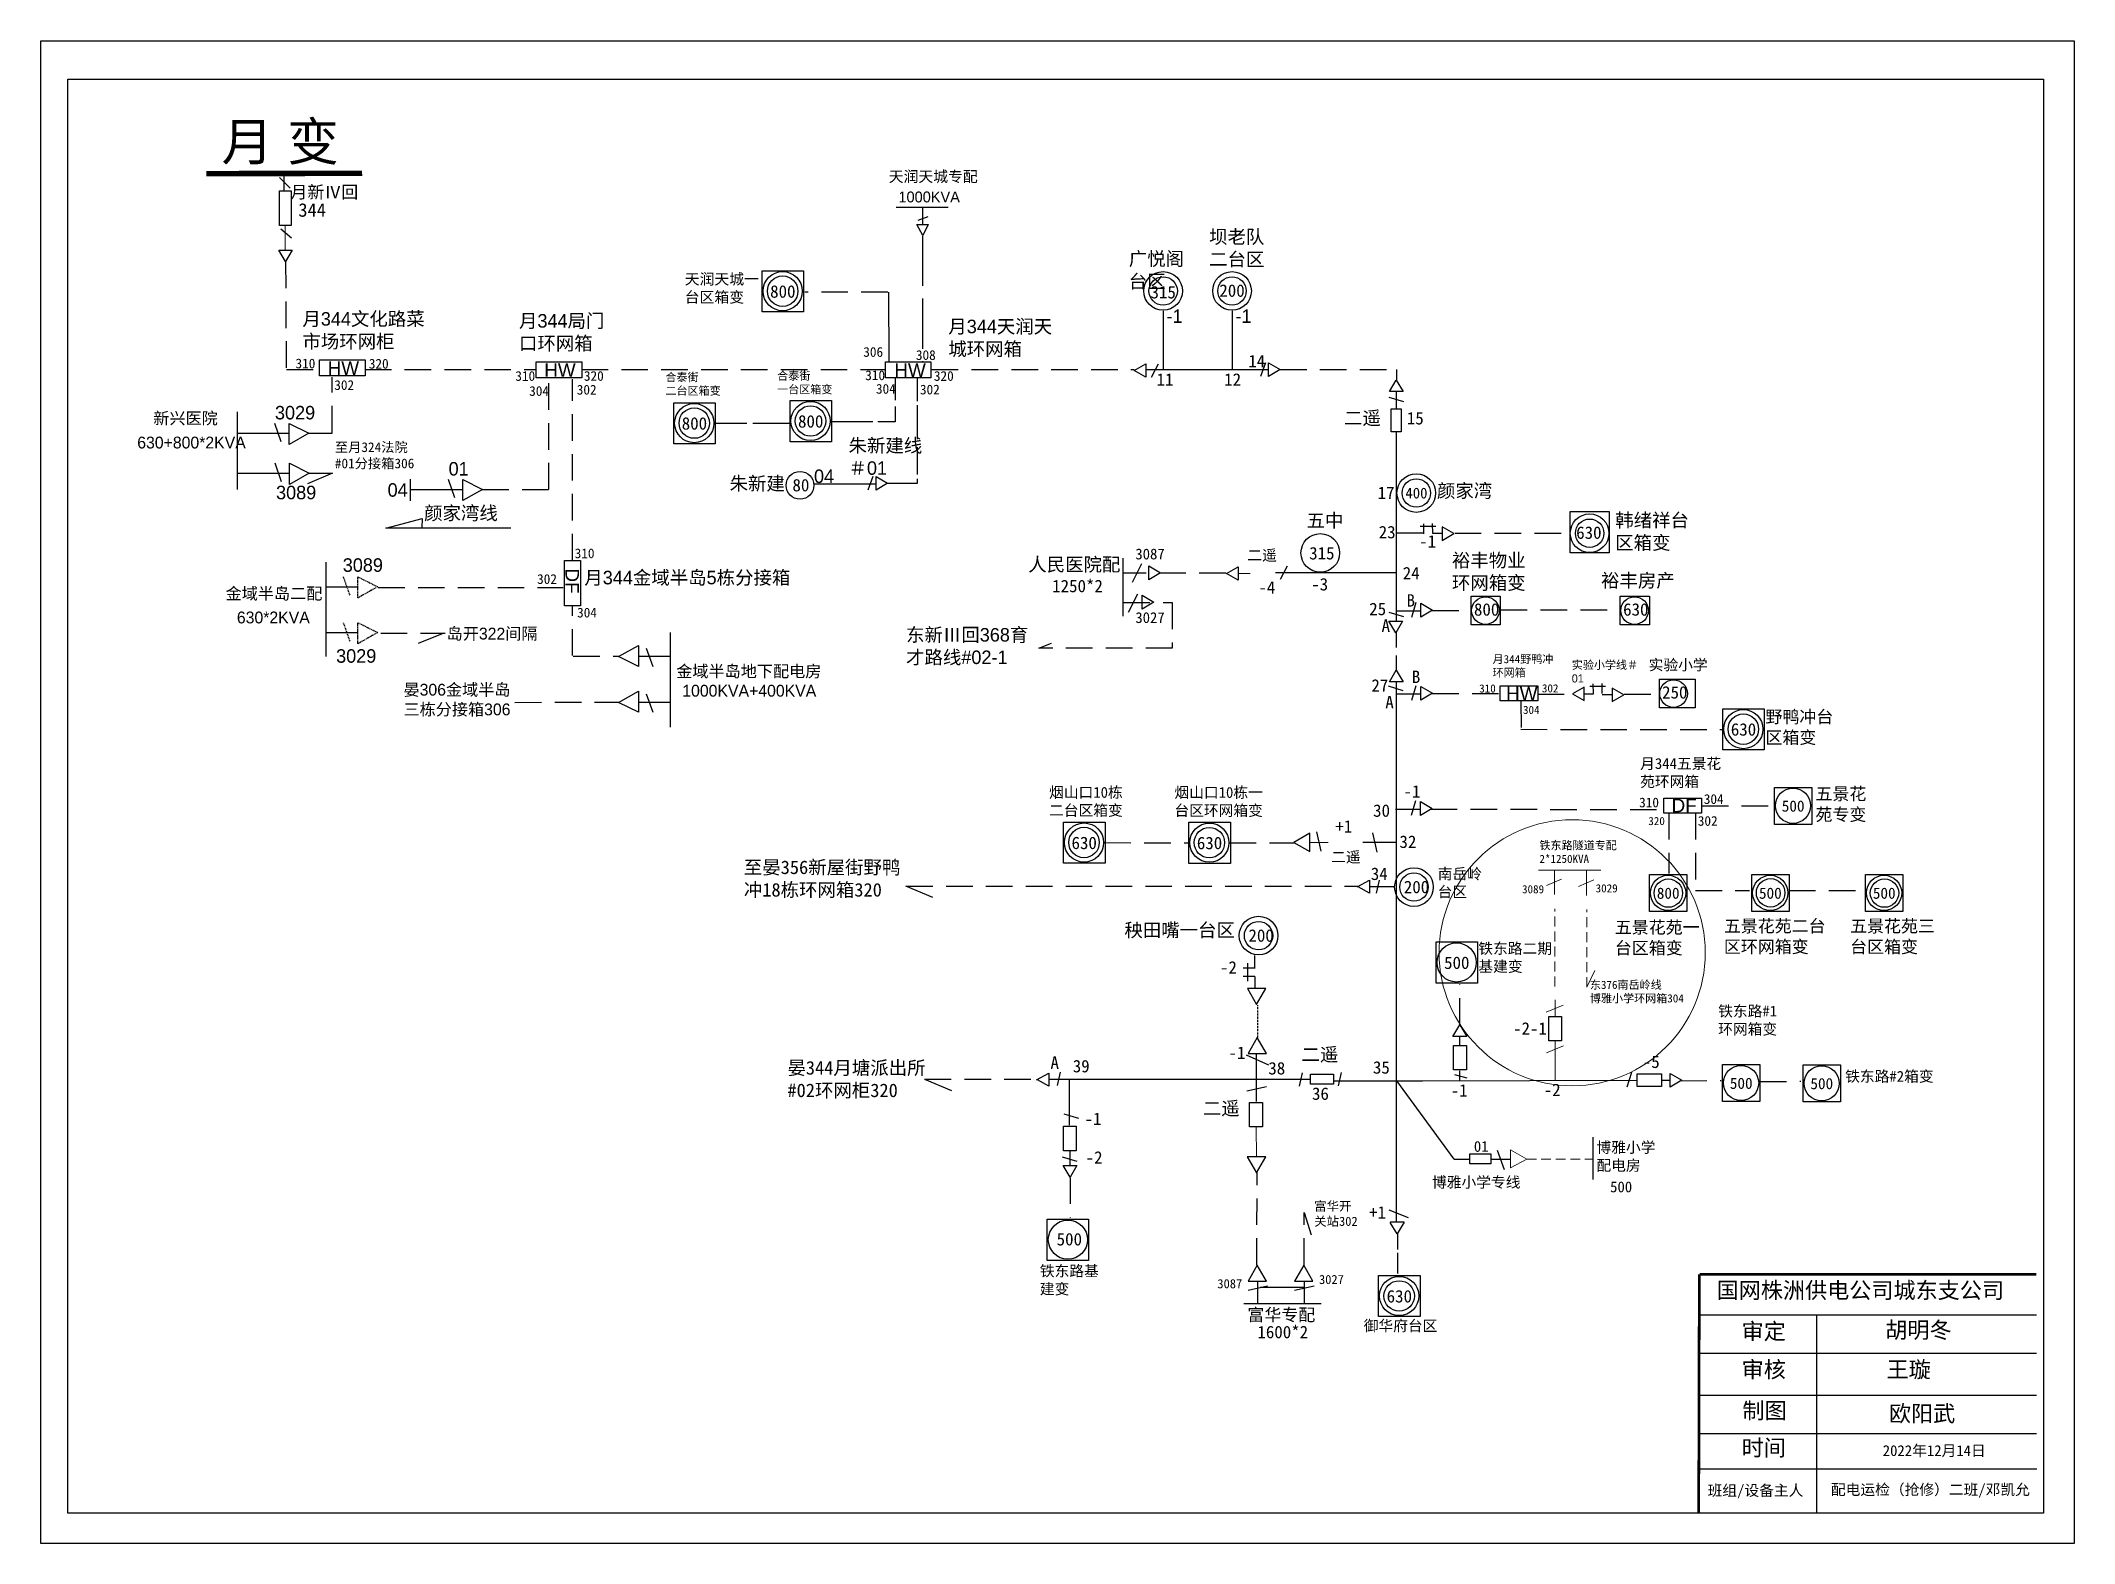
# Model space of a CAD drawing. Extents: x -8 to 368, y -44 to 235.
import ezdxf

# ---------------------------------------------------------------- set-up
doc = ezdxf.new("R2010")
doc.units = 0
doc.header["$LTSCALE"] = 0.774411
for name, pattern in [('ACAD_ISO02W100', [15, 12, -3]), ('DASHED2', [9.525, 6.35, -3.175]), ('HIDDEN2', [0.1875, 0.125, -0.0625]), ('HIDDENX2', [0.75, 0.5, -0.25])]:
    doc.linetypes.add(name, pattern=pattern)
doc.layers.get('0').update_dxf_attribs({"linetype": 'CONTINUOUS'})
doc.layers.add('0-RefEdit0', color=7, linetype='CONTINUOUS')
doc.styles.add('SimSun_txtstyle_1.50_0_0', font='simsun.ttc', dxfattribs={"height": 1.5})
doc.styles.add('SimSun_txtstyle_150.00_0_0150', font='simsun.ttc', dxfattribs={"height": 150})
doc.styles.add('SimSun_txtstyle_2.00_0_0', font='simsun.ttc', dxfattribs={"height": 2})
doc.styles.add('SimSun_txtstyle_2.30_0_0', font='simsun.ttc', dxfattribs={"height": 2.3})
doc.styles.get("Standard").update_dxf_attribs({"font": '', "height": 2.5})
doc.styles.add('字体', font='KTGB2312.ttf', dxfattribs={"height": 2.5})
doc.styles.add('宋体_txtstyle_1.50_0_0', font='SIMSUN.TTC', dxfattribs={"height": 1.5})
doc.styles.add('宋体_txtstyle_2.00_0_0', font='SIMSUN.TTC', dxfattribs={"height": 2})
doc.styles.add('宋体_txtstyle_200.00_0_0200', font='', dxfattribs={"height": 200})
doc.styles.add('宋体_txtstyle_3.00_0_0', font='SIMSUN.TTC', dxfattribs={"height": 3})
doc.styles.add('宋体_txtstyle_300.00_0_0300', font='SIMSUN.TTC', dxfattribs={"height": 300})
doc.styles.add('楷体_GB2312_txtstyle_2.50_0_0', font='KTGB2312.ttf', dxfattribs={"height": 2.5})
doc.styles.get('Standard').set_extended_font_data('SimSun')
doc.styles.get('宋体_txtstyle_200.00_0_0200').set_extended_font_data('宋体')

# ---------------------------------------------------------------- blocks, each defined once
blk = doc.blocks.new('A$C76231B66')
at = {"insert": (0.29, 2.81), "char_height": 2.3, "width": 4.8377, "attachment_point": 1}
blk.add_mtext('315', dxfattribs=at)

msp = doc.modelspace()

# ---------------------------------------------------------------- linework, layer by layer
at = {"color": 7, "linetype": 'Continuous'}
for p, q in [((37.91, 207.2), (35.93, 209.18)), ((38.15, 197.97), (36.17, 199.62))]:
    msp.add_line(p, q, dxfattribs=at)
at = {"color": 7, "linetype": 'ACAD_ISO02W100'}
msp.add_line((36.77, 206.7), (36.77, 209.79), dxfattribs=at)
at = {"color": 0, "linetype": 'ByBlock'}
for p, q in [((154.97, 200.46), (154.97, 203.71)), ((277.38, 113.6), (279.11, 113.6)), ((279.11, 113.6), (279.09, 115.46)), ((280.76, 113.66), (280.74, 115.52)), ((280.76, 113.5), (282.54, 113.5))]:
    msp.add_line(p, q, dxfattribs=at)
at = {"color": 7, "linetype": 'Continuous', "lineweight": 0, "ltscale": 0.941471}
msp.add_line((36.99, 200.31), (36.99, 195.77), dxfattribs=at)
at = {"color": 7}
for p, q in [((37.03, 193.62), (35.79, 195.77)), ((35.79, 195.77), (38.27, 195.77)), ((38.27, 195.77), (37.03, 193.62)), ((194.09, 173.48), (196.24, 174.72)), ((196.24, 172.24), (194.09, 173.48)), ((196.24, 174.72), (196.24, 172.24)), ((196.25, 173.63), (219.03, 173.63)), ((241.34, 169.56), (242.62, 171.69)), ((243.91, 169.56), (241.34, 169.56)), ((242.62, 171.69), (243.91, 169.56)), ((242.63, 169.62), (242.63, 166.37)), ((244.01, 167.65), (241.29, 168.49)), ((242.63, 162.13), (242.63, 127.02)), ((247.74, 143.36), (242.64, 143.36)), ((211.21, 135.89), (213.36, 137.13)), ((213.36, 134.65), (211.21, 135.89)), ((213.36, 137.13), (213.36, 134.65)), ((242.63, 136.04), (220.29, 136.02)), ((241.25, 128.74), (243.98, 127.9)), ((241.23, 127.04), (243.8, 127.05)), ((242.52, 124.91), (241.23, 127.04)), ((243.8, 127.05), (242.52, 124.91)), ((241.35, 115.86), (242.63, 117.99)), ((242.63, 117.99), (243.92, 115.86)), ((243.9, 114.16), (241.17, 115)), ((243.92, 115.86), (241.35, 115.86)), ((242.63, 115.86), (242.63, 15.82)), ((178.35, 42.25), (226.7, 42.25))]:
    msp.add_line(p, q, dxfattribs=at)
at = {"linetype": 'ACAD_ISO02W100'}
msp.add_line((154.95, 198.41), (154.95, 175.15), dxfattribs=at)
at = {"color": 7, "linetype": 'DASHED2'}
for p, q in [((37.03, 193.62), (37.17, 173.73)), ((198.58, 174.64), (197.24, 172.19)), ((221.12, 173.63), (242.67, 173.63)), ((253.44, 143.35), (274.69, 143.35)), ((211.06, 135.93), (192.14, 135.93)), ((222.44, 137.24), (221.11, 134.79)), ((249.29, 129.05), (256.23, 129.05)), ((261.96, 129.13), (284.03, 129.13)), ((151.93, 77.98), (235.5, 77.98)), ((155.32, 42.25), (176.15, 42.25))]:
    msp.add_line(p, q, dxfattribs=at)
at = {"linetype": 'DASHED2'}
for p, q in [((148.51, 187.94), (133.15, 187.94)), ((91.83, 173.62), (148.06, 173.62)), ((156.64, 173.62), (194.08, 173.62)), ((85.76, 151.43), (85.76, 171.85)), ((90.16, 138.32), (90.16, 171.85)), ((85.73, 151.38), (73.49, 151.4)), ((54.18, 133.27), (88.42, 133.27)), ((90.16, 120.69), (90.16, 129.89)), ((192.09, 130.51), (201.16, 130.51)), ((201.16, 130.51), (201.16, 122.09)), ((54.65, 124.87), (66.61, 124.87)), ((90.28, 120.58), (98.7, 120.56)), ((201.16, 122.09), (176.49, 122.09)), ((249.27, 113.68), (261.86, 113.68)), ((268.79, 113.52), (275.45, 113.52)), ((284.81, 113.52), (291.47, 113.52)), ((79.5, 112.03), (98.7, 112.08)), ((265.7, 112.3), (265.76, 106.98)), ((265.65, 107.04), (302.95, 107.03)), ((249, 92.29), (292.05, 92.17)), ((293.06, 91.54), (293.06, 80.35)), ((298, 91.54), (298, 77.22)), ((299.17, 92.87), (312.64, 92.87)), ((298, 77.22), (308, 77.22)), ((315.32, 77.22), (329.07, 77.22)), ((254.38, 52.37), (254.38, 59.8)), ((295.21, 41.97), (302.75, 42.03)), ((309.96, 41.83), (317.5, 41.89)), ((182.25, 24.1), (182.25, 16.68))]:
    msp.add_line(p, q, dxfattribs=at)
at = {"linetype": 'Continuous'}
for p, q in [((148.65, 187.95), (148.67, 175.08)), ((199.48, 184.54), (199.48, 173.54)), ((212.24, 184.54), (212.24, 173.54)), ((242.66, 173.63), (242.66, 171.53)), ((45.73, 154.46), (41.13, 152.48)), ((55.57, 144.3), (62.32, 146.06)), ((78.75, 144.3), (55.57, 144.3)), ((62.32, 146.06), (62.25, 144.33)), ((66.31, 124.84), (61.58, 122.95)), ((176.49, 122.09), (178.83, 122.97)), ((242.63, 86.08), (236.46, 86.12)), ((235.37, 77.89), (237.68, 79.13)), ((237.68, 79.13), (237.68, 76.74)), ((239.45, 79.14), (238.89, 76.69)), ((151.8, 78.06), (156.76, 76)), ((237.68, 76.74), (235.55, 77.89)), ((216.46, 62.8), (216.46, 65.16)), ((216.5, 62.84), (214.28, 62.84)), ((214.28, 61.33), (216.45, 61.33)), ((215.09, 63.78), (215.09, 60.43)), ((216.46, 61.31), (216.46, 59.08)), ((254.41, 48.55), (254.41, 50.17)), ((214.83, 46.78), (219, 44.96)), ((216.75, 42.34), (216.75, 47.12)), ((155.32, 42.25), (160.29, 40.19)), ((176.03, 42.17), (178.33, 43.41)), ((178.33, 41.01), (176.2, 42.17)), ((178.33, 43.41), (178.33, 41.01)), ((180.44, 43.58), (179.87, 41.13)), ((182.07, 42.21), (182.07, 33.76)), ((225.19, 43.43), (224.62, 40.97)), ((231.01, 41.99), (247.45, 41.99)), ((232.41, 43.52), (231.84, 41.06)), ((253.32, 27.47), (242.75, 41.94)), ((247.45, 41.99), (287.18, 42.07)), ((253.4, 43.15), (255.69, 42.53)), ((254.41, 41.98), (254.41, 43.81)), ((291.72, 42.11), (293.34, 42.11)), ((279, 31.53), (279, 23.68)), ((182.29, 26.24), (182.29, 29.03)), ((256.26, 27.42), (253.34, 27.42)), ((260.15, 27.44), (263.79, 27.48)), ((261.27, 29.14), (262.61, 25.55)), ((225.55, 17.62), (226.84, 13.45)), ((241.27, 18.09), (244.82, 16.7)), ((242.89, 10.76), (242.89, 13.62)), ((242.89, 6.29), (242.89, 10.11)), ((225.44, 3.7), (217.45, 3.7)), ((298.75, -1.33), (361.11, -1.33)), ((320.39, -1.34), (320.38, -38.06)), ((298.75, -8.44), (361.11, -8.44)), ((298.75, -16.19), (361.11, -16.19)), ((298.75, -23.29), (361.11, -23.29)), ((298.83, -29.87), (361.19, -29.87))]:
    msp.add_line(p, q, dxfattribs=at)
at = {"color": 0, "linetype": 'DASHED2'}
for p, q in [((37.21, 173.62), (43.39, 173.62)), ((51.71, 173.62), (83.38, 173.62)), ((45.66, 162), (45.66, 172.21)), ((188.59, 86.07), (204.16, 86.03)), ((211.79, 86.05), (223.88, 86.01)), ((216.82, 7.91), (216.86, 25.21)), ((225.55, 7.91), (225.55, 17.62))]:
    msp.add_line(p, q, dxfattribs=at)
at = {"color": 0, "linetype": 'Continuous'}
for p, q in [((218.4, 174.9), (217.48, 172.37)), ((149.85, 172.05), (149.85, 167.95)), ((153.94, 172.05), (153.94, 167.77)), ((28.09, 165.83), (28.09, 151.42)), ((149.85, 166.8), (149.85, 163.98)), ((153.94, 167.02), (153.94, 160.74)), ((36.25, 160.26), (35.03, 163.67)), ((37.71, 163.67), (41.36, 161.85)), ((37.71, 159.78), (37.71, 163.67)), ((45.66, 161.85), (45.66, 162)), ((145.74, 163.98), (138.28, 163.98)), ((149.85, 163.98), (146.67, 163.98)), ((41.36, 161.85), (37.71, 159.78)), ((41.36, 161.85), (45.66, 161.85)), ((153.94, 159.28), (153.94, 154.2)), ((36.31, 152.88), (35.1, 156.29)), ((37.78, 156.29), (41.43, 154.46)), ((37.78, 152.39), (37.78, 156.29)), ((41.43, 154.46), (37.78, 152.39)), ((41.43, 154.46), (45.73, 154.46)), ((60.08, 153.35), (60.08, 149.31)), ((145.74, 153.87), (144.83, 151.34)), ((153.94, 152.54), (148.42, 152.54)), ((153.94, 153.41), (153.94, 152.54)), ((192.04, 138.74), (192.04, 128.01)), ((195.44, 137.65), (193.72, 134.21)), ((194.72, 132.09), (193, 128.65)), ((102.32, 120.56), (108.21, 120.56)), ((102.32, 112.08), (108.21, 112.08)), ((228.74, 84.47), (227.92, 88.07)), ((239.08, 84.3), (238.27, 87.91)), ((218.58, 40.85), (214.97, 40.03)), ((218.8, 3.96), (215.19, 3.15)), ((216.94, 4.89), (216.94, 0.71)), ((227.41, 3.96), (223.8, 3.15)), ((225.55, 4.89), (225.55, 0.71))]:
    msp.add_line(p, q, dxfattribs=at)
for p, q in [((219, 172.34), (218.99, 174.91)), ((218.99, 174.91), (221.13, 173.63)), ((221.13, 173.63), (219, 172.34)), ((146.35, 151.3), (146.34, 153.87)), ((146.34, 153.87), (148.47, 152.59)), ((148.47, 152.59), (146.35, 151.3)), ((247.73, 143.22), (247.71, 145.08)), ((249.38, 143.28), (249.35, 145.14)), ((251.12, 143.26), (249.39, 143.26)), ((253.27, 143.26), (251.12, 144.5)), ((251.12, 144.5), (251.12, 142.02)), ((251.12, 142.02), (253.27, 143.26)), ((196.84, 134.71), (196.83, 137.28)), ((196.83, 137.28), (198.97, 136)), ((198.97, 136), (196.84, 134.71)), ((195.61, 129.3), (195.6, 131.87)), ((195.6, 131.87), (197.73, 130.59)), ((197.73, 130.59), (195.61, 129.3)), ((245.49, 127.82), (246.33, 130.55)), ((247.19, 127.8), (247.19, 130.37)), ((247.19, 130.37), (249.32, 129.09)), ((249.32, 129.09), (247.19, 127.8)), ((245.48, 112.44), (246.32, 115.17)), ((247.17, 114.99), (249.31, 113.72)), ((247.18, 112.42), (247.17, 114.99)), ((249.31, 113.72), (247.18, 112.42)), ((245.41, 91.12), (246.25, 93.84)), ((247.11, 91.1), (247.1, 93.67)), ((247.1, 93.67), (249.24, 92.39)), ((249.24, 92.39), (247.11, 91.1)), ((253.11, 50.18), (254.39, 52.32)), ((255.68, 50.19), (253.11, 50.18)), ((254.39, 52.32), (255.68, 50.19)), ((216.78, 38.17), (216.77, 42.25)), ((285.38, 40.86), (286.22, 43.59)), ((293.32, 40.78), (293.31, 43.35)), ((293.32, 43.35), (295.45, 42.08)), ((295.45, 42.08), (293.32, 40.78)), ((181.1, 35.87), (183.83, 35.03)), ((180.78, 27.93), (183.51, 27.09)), ((182.24, 24.16), (180.95, 26.29)), ((180.95, 26.29), (183.52, 26.29)), ((183.52, 26.29), (182.24, 24.16)), ((241.49, 15.84), (244.06, 15.85)), ((242.8, 13.64), (241.51, 15.77)), ((244.08, 15.78), (242.8, 13.64))]:
    msp.add_line(p, q)
at = {"color": 0}
for p, q in [((37.73, 161.79), (28.09, 161.79)), ((37.79, 154.41), (28.16, 154.41)), ((69.7, 151.4), (60.08, 151.4)), ((50.45, 133.38), (44.56, 133.38)), ((50.45, 124.9), (44.56, 124.9)), ((277.38, 114.84), (275.23, 113.6)), ((275.23, 113.6), (277.38, 112.35)), ((277.38, 112.35), (277.38, 114.84)), ((282.56, 114.67), (282.56, 112.19)), ((284.71, 113.43), (282.56, 114.67)), ((282.56, 112.19), (284.71, 113.43)), ((228.73, 0.71), (214.42, 0.71))]:
    msp.add_line(p, q, dxfattribs=at)
at = {"color": 7, "ltscale": 2}
msp.add_line((249.96, 144.6), (247.03, 144.6), dxfattribs=at)
at = {"color": 7, "linetype": 'Continuous', "lineweight": 0, "ltscale": 0.145361}
msp.add_line((213.36, 135.89), (215.58, 135.89), dxfattribs=at)
at = {"linetype": 'DASHED2', "ltscale": 0.6}
msp.add_line((242.63, 125.12), (242.63, 117.99), dxfattribs=at)
at = {"color": 0, "linetype": 'ByBlock', "ltscale": 2}
msp.add_line((281.35, 114.97), (278.42, 114.97), dxfattribs=at)
at = {"color": 7, "linetype": 'Continuous', "lineweight": 0, "ltscale": 0.481041}
msp.add_line((230.01, 86.12), (226.6, 86.11), dxfattribs=at)
at = {"color": 7, "linetype": 'Continuous', "lineweight": 0, "ltscale": 0.581119}
for p, q in [((268.93, 80.94), (280.49, 80.94)), ((273.23, 79.32), (270.44, 78.1)), ((271.89, 76.45), (271.89, 81.01)), ((279.16, 79.17), (276.37, 77.95)), ((277.82, 76.3), (277.82, 80.87)), ((277.89, 59.29), (279.39, 62.41))]:
    msp.add_line(p, q, dxfattribs=at)
at = {"color": 7, "linetype": 'DASHED2', "lineweight": 0, "ltscale": 0.376565}
for p, q in [((271.96, 59.43), (271.96, 73.81)), ((277.89, 59.29), (277.89, 73.66))]:
    msp.add_line(p, q, dxfattribs=at)
at = {"color": 7, "linetype": 'Continuous', "lineweight": 0, "ltscale": 0.498213}
for p, q in [((272.03, 53.91), (272.03, 56.98)), ((273.5, 55.98), (270.36, 54.69)), ((272.03, 42.04), (272.03, 49.36)), ((273.58, 48.46), (270.44, 47.16))]:
    msp.add_line(p, q, dxfattribs=at)
at = {"linetype": 'HIDDENX2'}
msp.add_line((216.99, 49.98), (216.99, 55.98), dxfattribs=at)
at = {"color": 7, "linetype": 'Continuous', "lineweight": 0, "ltscale": 1.403413}
msp.add_line((216.66, 33.44), (216.76, 27.93), dxfattribs=at)
at = {"color": 7, "linetype": 'Continuous', "lineweight": 0, "ltscale": 0.426073}
msp.add_line((263.77, 29.2), (263.77, 25.87), dxfattribs=at)
at = {"color": 7, "linetype": 'Continuous', "lineweight": 0, "ltscale": 0.365289}
for p in [(263.77, 29.2), (263.77, 25.87)]:
    msp.add_line(p, (266.76, 27.48), dxfattribs=at)
at = {"color": 7, "linetype": 'DASHED2', "lineweight": 0, "ltscale": 0.365289}
msp.add_line((266.76, 27.48), (278.89, 27.48), dxfattribs=at)
at = {"linetype": 'Continuous'}
for points in [[(368.12, -43.65), (-8.28, -43.65), (-8.28, 234.52), (368.12, 234.52)], [(362.39, -38.06), (-3.28, -38.06), (-3.28, 227.37), (362.39, 227.37)], [(241.7, 166.37), (243.5, 166.37), (243.5, 162.11), (241.7, 162.11)], [(274.81, 147.34), (282, 147.34), (282, 139.74), (274.81, 139.74)], [(256.48, 131.68), (261.85, 131.68), (261.85, 126.37), (256.48, 126.37)], [(284.08, 131.68), (289.46, 131.68), (289.46, 126.37), (284.08, 126.37)], [(273.22, 49.39), (270.85, 49.39), (270.85, 53.91), (273.22, 53.91)], [(255.61, 44.01), (253.23, 44.01), (253.23, 48.53), (255.61, 48.53)], [(231.02, 43.18), (231.02, 41.38), (226.77, 41.38), (226.77, 43.18)], [(291.71, 43.29), (291.71, 40.91), (287.18, 40.91), (287.18, 43.29)], [(215.47, 37.97), (217.84, 37.97), (217.84, 33.44), (215.47, 33.44)], [(181.03, 33.55), (183.4, 33.55), (183.4, 29.02), (181.03, 29.02)], [(256.23, 28.43), (260.12, 28.43), (260.12, 26.63), (256.23, 26.63)]]:
    msp.add_lwpolyline(points, close=True, dxfattribs=at)
at = {"color": 7, "linetype": 'Continuous', "const_width": 1}
msp.add_lwpolyline([(51.22, 209.95), (22.39, 209.92)], dxfattribs=at)
at = {"color": 7, "linetype": 'ACAD_ISO02W100'}
msp.add_lwpolyline([(38.1, 200.31), (35.89, 200.31), (35.89, 206.7), (38.1, 206.7)], close=True, dxfattribs=at)
at = {"color": 0}
for points in [[(125.25, 191.93), (132.92, 191.93), (132.92, 184.32), (125.25, 184.32)], [(51.76, 175.45), (51.76, 172.46), (43.34, 172.46), (43.34, 175.45)], [(108.89, 167.51), (116.57, 167.51), (116.57, 159.9), (108.89, 159.9)], [(130.41, 167.89), (138.09, 167.89), (138.09, 160.28), (130.41, 160.28)], [(261.83, 112.33), (261.83, 115.07), (268.82, 115.07), (268.82, 112.33)], [(303.06, 110.86), (310.74, 110.86), (310.74, 103.25), (303.06, 103.25)], [(292.13, 91.55), (292.13, 94.29), (299.12, 94.29), (299.12, 91.55)], [(312.64, 96.29), (319.53, 96.29), (319.53, 89.45), (312.64, 89.45)], [(181.03, 89.86), (188.71, 89.86), (188.71, 82.25), (181.03, 82.25)], [(204.23, 89.84), (211.91, 89.84), (211.91, 82.23), (204.23, 82.23)], [(289.52, 80.16), (296.41, 80.16), (296.41, 73.32), (289.52, 73.32)], [(308.43, 80.16), (315.32, 80.16), (315.32, 73.32), (308.43, 73.32)], [(329.5, 80.16), (336.4, 80.16), (336.4, 73.32), (329.5, 73.32)], [(249.99, 67.68), (257.67, 67.68), (257.67, 60.06), (249.99, 60.06)], [(216.89, 49.99), (215.18, 47.03), (218.6, 47.03)], [(303.03, 44.97), (309.93, 44.97), (309.93, 38.14), (303.03, 38.14)], [(317.94, 44.91), (324.83, 44.91), (324.83, 38.07), (317.94, 38.07)], [(185.63, 16.37), (185.63, 8.69), (178.02, 8.69), (178.02, 16.37)], [(216.88, 7.87), (215.18, 4.91), (218.59, 4.91)], [(225.49, 7.87), (223.79, 4.91), (227.2, 4.91)], [(239.36, 5.93), (247.04, 5.93), (247.04, -1.68), (239.36, -1.68)]]:
    msp.add_lwpolyline(points, close=True, dxfattribs=at)
at = {"color": 7}
for points in [[(91.86, 175.09), (91.86, 172.1), (83.43, 172.1), (83.43, 175.09)], [(156.49, 175.09), (156.49, 172.1), (148.06, 172.1), (148.06, 175.09)], [(91.64, 129.89), (88.65, 129.89), (88.65, 138.32), (91.64, 138.32)]]:
    msp.add_lwpolyline(points, close=True, dxfattribs=at)
for points in [[(223.64, 86.11), (226.6, 84.41), (226.6, 87.82)], [(216.77, 56.1), (218.47, 59.06), (215.06, 59.06)], [(216.76, 24.97), (218.47, 27.93), (215.05, 27.93)]]:
    msp.add_lwpolyline(points, close=True)
at = {"linetype": 'Continuous', "const_width": 0.5}
for points in [[(298.71, 6.17), (298.6, -38.06)], [(298.75, 6.17), (361.11, 6.17)]]:
    msp.add_lwpolyline(points, dxfattribs=at)
at = {"color": 0}
for centre, radius in [((129.05, 188.15), 3.63), ((129.05, 188.15), 2.82), ((112.69, 163.73), 3.63), ((112.69, 163.73), 2.82), ((134.21, 164.11), 3.63), ((134.21, 164.11), 2.82), ((293.94, 113.66), 2.56), ((306.86, 107.08), 3.63), ((306.86, 107.08), 2.82), ((316.05, 92.89), 3.26), ((184.83, 86.08), 3.63), ((184.83, 86.08), 2.82), ((208.03, 86.06), 3.63), ((208.03, 86.06), 2.82), ((292.93, 76.76), 3.26), ((311.84, 76.76), 3.26), ((332.91, 76.76), 3.26), ((253.79, 63.89), 3.63), ((306.44, 41.57), 3.26), ((321.35, 41.51), 3.26), ((181.85, 12.57), 3.63), ((243.16, 2.15), 3.63), ((243.16, 2.15), 2.82)]:
    msp.add_circle(centre, radius, dxfattribs=at)
at = {"color": 7, "linetype": 'Continuous'}
for centre, radius in [((199.47, 188.19), 3.58), ((199.47, 188.19), 2.63), ((212.22, 188.19), 3.58), ((212.22, 188.19), 2.63), ((246.33, 150.78), 3.58), ((246.33, 150.78), 2.63), ((278.41, 143.34), 3.58), ((228.56, 139.69), 3.58), ((278.41, 143.34), 2.63), ((245.9, 77.84), 3.58), ((245.9, 77.84), 2.63), ((292.98, 76.72), 2.63), ((311.9, 76.77), 2.63), ((332.99, 76.72), 2.63), ((217.13, 68.85), 3.58), ((217.13, 68.85), 2.63)]:
    msp.add_circle(centre, radius, dxfattribs=at)
at = {"color": 7}
for centre in [(132.26, 152.2), (259.13, 129.02), (286.73, 129.02)]:
    msp.add_circle(centre, 2.56, dxfattribs=at)
at = {"color": 12, "linetype": 'Continuous', "lineweight": 0, "ltscale": 0.968531, "true_color": 0xc00000}
msp.add_circle((275.18, 65.68), 24.63, dxfattribs=at)
at = {"layer": '0-RefEdit0', "color": 0, "linetype": 'ByBlock', "ltscale": 2}
for p, q in [((150.07, 203.71), (159.71, 203.71)), ((153.86, 200.47), (156.01, 200.47)), ((155, 198.46), (153.86, 200.47)), ((154.13, 201.27), (156.01, 201.95)), ((156.01, 200.47), (155, 198.46)), ((116.75, 163.74), (122.39, 163.74)), ((123.55, 163.74), (130.43, 163.74)), ((44.56, 120.51), (44.56, 137.99)), ((108.21, 124.95), (108.21, 107.47))]:
    msp.add_line(p, q, dxfattribs=at)
at = {"layer": '0-RefEdit0', "color": 0, "linetype": 'Continuous', "ltscale": 2}
for p, q in [((68.39, 149.87), (67.17, 153.28)), ((69.85, 153.28), (73.5, 151.46)), ((69.85, 149.39), (69.85, 153.28)), ((73.5, 151.46), (69.85, 149.39)), ((98.69, 120.51), (102.34, 122.58)), ((102.34, 118.68), (98.69, 120.51)), ((102.34, 122.58), (102.34, 118.68)), ((103.8, 122.09), (105.02, 118.68)), ((98.69, 112.03), (102.34, 114.1)), ((102.34, 114.1), (102.34, 110.2)), ((103.8, 113.61), (105.02, 110.2)), ((102.34, 110.2), (98.69, 112.03))]:
    msp.add_line(p, q, dxfattribs=at)
at = {"layer": '0-RefEdit0', "ltscale": 2}
for p, q in [((134.82, 152.49), (146.35, 152.49)), ((242.55, 128.99), (247.2, 128.99)), ((242.53, 113.61), (247.18, 113.61)), ((242.47, 92.28), (247.11, 92.28)), ((237.68, 77.95), (242.32, 77.95))]:
    msp.add_line(p, q, dxfattribs=at)
at = {"layer": '0-RefEdit0', "color": 0, "linetype": 'HIDDEN2', "ltscale": 2}
for p, q in [((48.97, 131.85), (47.76, 135.26)), ((50.44, 135.26), (54.09, 133.44)), ((50.44, 131.37), (50.44, 135.26)), ((54.09, 133.44), (50.44, 131.37)), ((48.97, 123.37), (47.76, 126.78)), ((50.44, 126.78), (54.09, 124.96)), ((50.44, 122.89), (50.44, 126.78)), ((54.09, 124.96), (50.44, 122.89))]:
    msp.add_line(p, q, dxfattribs=at)
at = {"layer": '0-RefEdit0', "color": 0, "linetype": 'ByBlock', "ltscale": 2}
msp.add_lwpolyline([(291.37, 116.32), (297.94, 116.32), (297.94, 111.02), (291.37, 111.02)], close=True, dxfattribs=at)

# ---------------------------------------------------------------- block references
at = {"color": 7, "linetype": 'Continuous'}
msp.add_blockref('A$C76231B66', (196.84, 186.3), dxfattribs=at)

# ---------------------------------------------------------------- texts
at = {"color": 7, "linetype": 'Continuous', "attachment_point": 1, "style": '字体'}
for s, insert, char_height, width in [('月 变', (25.2, 219.35), 7, 27.4955), ('坝老队二台区', (207.98, 199.47), 2.5, 12.6443), ('广悦阁台区', (193.11, 195.39), 2.5, 12.6443), ('{\\fSimSun|b0|i0|c134|p2;月}344{\\fSimSun|b0|i0|c134|p2;局门口环网箱}', (80.25, 183.91), 2.5, 17.8796), ('{\\fSimSun|b0|i0|c134|p2;月}344{\\fSimSun|b0|i0|c134|p2;天润天}\\P{\\fSimSun|b0|i0|c134|p2;城环网箱}', (159.71, 182.87), 2.5, 31.35), ('{\\fKaiTi_GB2312|b0|i0|c134|p32;306}', (143.97, 177.8), 1.8, 67.1), ('{\\fKaiTi_GB2312|b0|i0|c134|p32;308}', (153.71, 177.22), 1.8, 67.1), ('{\\fKaiTi_GB2312|b0|i0|c134|p32;310}', (79.57, 173.35), 1.8, 67.1), ('{\\fArial|b0|i0|c0|p32;HW}', (84.92, 174.8), 2.5, 67.1), ('{\\fKaiTi_GB2312|b0|i0|c134|p32;320}', (92.26, 173.36), 1.8, 67.1), ('{\\fKaiTi_GB2312|b0|i0|c134|p32;310}', (144.33, 173.48), 1.8, 67.1), ('{\\fArial|b0|i0|c0|p32;HW}', (149.72, 174.77), 2.5, 67.1), ('{\\fKaiTi_GB2312|b0|i0|c134|p32;320}', (157.04, 173.35), 1.8, 67.1), ('{\\fKaiTi_GB2312|b0|i0|c134|p32;304}', (82.13, 170.57), 1.8, 67.1), ('{\\fKaiTi_GB2312|b0|i0|c134|p32;302}', (90.94, 170.81), 1.8, 67.1), ('{\\fKaiTi_GB2312|b0|i0|c134|p32;304}', (146.32, 170.97), 1.8, 67.1), ('{\\fKaiTi_GB2312|b0|i0|c134|p32;302}', (154.46, 170.84), 1.8, 67.1), ('{\\fSimSun|b0|i0|c134|p2;朱新建线＃}01', (141.24, 160.82), 2.5, 16.1771), ('04', (134.85, 155.14), 2.5, 16.1771), ('朱新建', (119.22, 153.79), 2.5, 16.1771), ('颜家湾', (250.15, 152.45), 2.5, 12.6443), ('韩绪祥台区箱变', (283.15, 147), 2.5, 14.7366), ('{\\fKaiTi_GB2312|b0|i0|c134|p32;310}', (90.55, 140.52), 1.8, 67.1), ('裕丰物业环网箱变', (252.92, 139.58), 2.5, 14.7366), ('{\\fKaiTi_GB2312|b0|i0|c134|p32;302}', (83.6, 135.76), 1.8, 67.1), ('月344金域半岛5栋分接箱', (92.34, 136.38), 2.5, 67.1), ('人民医院配', (174.51, 138.81), 2.5, 21.14), ('裕丰房产', (280.52, 135.84), 2.5, 14.7366), ('{\\H0.875x;金域半岛二配}', (25.95, 133.28), 2.5, 30.7041), ('{\\H0.875x;630*2KVA}', (28.03, 128.84), 2.5, 30.7041), ('{\\fKaiTi_GB2312|b0|i0|c134|p32;304}', (91, 129.55), 1.8, 67.1), ('{\\H0.875x;岛开322间隔}', (66.86, 125.85), 2.5, 30.7041), ('东新Ⅲ回368育才路线#02-1', (151.89, 125.79), 2.5, 23.6765), ('{\\H0.875x;金域半岛地下配电房}', (109.36, 118.89), 2.5, 30.7041), ('{\\H0.875x;晏306金域半岛三栋分接箱306}', (58.87, 115.47), 2.5, 20.3754), ('{\\f\uffbfﾬￌﾣﾤ_GB2312|b0|i0|c134|p49;\\H0.875x;1000KVA+400KVA}', (110.47, 115.28), 2.5, 30.7041), ('{\\fArial|b0|i0|c0|p32;HW}', (262.95, 114.91), 2.5, 67.1), ('{\\fKaiTi_GB2312|b0|i0|c134|p32;310}', (287.57, 94.4), 1.8, 67.1), ('{\\fArial|b0|i0|c0|p32;DF}', (293.58, 94.18), 2.5, 67.1), ('{\\fKaiTi_GB2312|b0|i0|c134|p32;304}', (299.54, 95.03), 1.8, 67.1), ('{\\fKaiTi_GB2312|b0|i0|c134|p32;302}', (298.43, 90.99), 1.8, 67.1), ('{\\fSimSun|b0|i0|c134|p2;南岳岭台区}', (250.29, 81.3), 2, 9.4778), ('{\\fSimSun|b0|i0|c134|p2;秧田嘴一台区}', (192.3, 71.13), 2.5, 29.5862)]:
    msp.add_mtext(s, dxfattribs=dict(at, insert=insert, char_height=char_height, width=width))
at = {"color": 0, "linetype": 'Continuous', "attachment_point": 1, "style": '字体'}
for s, insert, char_height, width in [('月新Ⅳ回', (37.94, 207.65), 2.3, 13.0541), ('月344文化路菜市场环网柜', (40.16, 184.27), 2.5, 23.2699), ('{\\fKaiTi_GB2312|b0|i0|c134|p32;310}', (38.88, 175.67), 1.8, 67.1), ('{\\fArial|b0|i0|c0|p32;HW}', (44.83, 175.16), 2.5, 67.1), ('{\\fKaiTi_GB2312|b0|i0|c134|p32;320}', (52.45, 175.62), 1.8, 67.1), ('{\\fKaiTi_GB2312|b0|i0|c134|p32;302}', (46.06, 171.67), 1.8, 67.1), ('{\\H0.875x;新兴医院}', (12.56, 165.72), 2.5, 30.7041), ('3029', (35.08, 166.91), 2.5, 24.0831), ('{\\H0.875x;630+800*2KVA}', (9.59, 161.22), 2.5, 30.7041), ('{\\fKaiTi_GB2312|b0|i0|c134|p32;至月324法院\\P#01分接箱306}', (46.16, 160.17), 1.8, 67.1), ('01', (67.22, 156.52), 2.5, 24.0831), ('3089', (35.28, 152.13), 2.5, 24.0831), ('04', (55.93, 152.6), 2.5, 24.0831), ('3089', (47.63, 138.7), 2.5, 24.0831), ('3029', (46.4, 121.87), 2.5, 24.0831)]:
    msp.add_mtext(s, dxfattribs=dict(at, insert=insert, char_height=char_height, width=width))
at = {"color": 0, "linetype": 'ByBlock', "char_height": 2.3, "attachment_point": 1}
for s, insert, width in [('{\\f\uffbfﾬￌﾣﾤ_GB2312|b0|i0|c134|p49;\\H0.875x;天润天城专配}', (148.68, 210.38), 19.6999), ('{\\f\uffbfﾬￌﾣﾤ_GB2312|b0|i0|c134|p49;\\H0.875x;1000KVA}', (150.48, 206.6), 14.445), ('{\\f\uffbfﾬￌﾣﾤ_GB2312|b0|i0|c134|p49;\\H0.875x;天润天城一台区箱变}', (110.93, 191.4), 14.445)]:
    msp.add_mtext(s, dxfattribs=dict(at, insert=insert, width=width))
at = {"color": 0, "linetype": 'Continuous', "insert": (39.41, 204.43), "char_height": 2.5, "width": 5.6554, "attachment_point": 1}
msp.add_mtext('344', dxfattribs=at)
at = {"color": 0, "attachment_point": 1}
for s, insert, char_height, width in [('800', (126.73, 189.24), 2.3, 4.8377), ('800', (110.37, 164.82), 2.3, 4.8377), ('800', (131.89, 165.2), 2.3, 4.8377), ('250', (291.82, 115.03), 2.3, 4.8377), ('{\\f\uffbfﾬￌﾣﾤ_GB2312|b0|i0|c134|p49;野鸭冲台区箱变}', (310.95, 110.52), 2.3, 14.134), ('630', (304.54, 108.17), 2.3, 4.8377), ('{\\fKaiTi_GB2312|b0|i0|c134|p49;五景花苑专变}', (320.21, 96.26), 2.3, 12.054), ('500', (313.97, 93.87), 2.064, 4.3423), ('630', (182.51, 87.17), 2.3, 4.8377), ('630', (205.71, 87.15), 2.3, 4.8377), ('800', (290.84, 77.74), 2.064, 4.3423), ('500', (309.75, 77.74), 2.064, 4.3423), ('500', (330.83, 77.74), 2.064, 4.3423), ('{\\fKaiTi_GB2312|b0|i0|c134|p49;五景花苑一台区箱变}', (283.08, 71.55), 2.3, 17.133), ('{\\fKaiTi_GB2312|b0|i0|c134|p49;五景花苑二台区环网箱变}', (303.26, 71.79), 2.3, 20.7646), ('{\\fKaiTi_GB2312|b0|i0|c134|p49;五景花苑三台区箱变}', (326.63, 71.78), 2.3, 17.4961), ('500', (251.47, 64.98), 2.3, 4.8377), ('500', (304.36, 42.55), 2.064, 4.3423), ('500', (319.27, 42.49), 2.064, 4.3423), ('500', (179.76, 13.8), 2.3, 4.8377), ('3087', (209.51, 5.26), 1.689, 24.3465), ('3027', (228.32, 6.04), 1.689, 24.3465), ('富华专配', (215.07, -0.19), 2.3, 20.8444), ('630', (240.84, 3.24), 2.3, 4.8377), ('1600*2', (216.92, -3.38), 2.3, 16.4292)]:
    msp.add_mtext(s, dxfattribs=dict(at, insert=insert, char_height=char_height, width=width))
at = {"color": 7, "attachment_point": 1}
for s, insert, char_height, width in [('200', (209.87, 189.41), 2.3, 4.8377), ('14', (215.23, 176.35), 2.3, 4.8377), ('11', (198.25, 172.94), 2.3, 4.8377), ('12', (210.77, 172.94), 2.3, 4.8377), ('15', (244.58, 165.78), 2.3, 4.8377), ('80', (130.86, 153.39), 2.3, 4.8377), ('17', (239.17, 151.96), 2.3, 4.8377), ('23', (239.37, 144.7), 2.3, 4.8377), ('630', (275.92, 144.6), 2.3, 4.8377), ('{\\H0.8696x;3087}', (194.32, 140.5), 2.3, 6.8473), ('315', (226.5, 140.79), 2.3, 4.8377), ('-1', (246.85, 142.97), 2.3, 4.8377), ('24', (243.82, 137.1), 2.3, 4.8377), ('1250*2', (178.93, 134.72), 2.3, 19.6333), ('-4', (217.1, 134.46), 2.3, 4.8377), ('-3', (226.88, 135.05), 2.3, 4.8377), ('{\\f@FangSong_GB2312|b0|i0|c134|p49;B}', (244.53, 132.06), 2.3, 4.8377), ('{\\H0.8696x;3027}', (194.32, 128.72), 2.3, 6.8473), ('25', (237.62, 130.47), 2.3, 4.8377), ('800', (257, 130.38), 2.3, 4.8377), ('630', (284.61, 130.38), 2.3, 4.8377), ('{\\f@FangSong_GB2312|b0|i0|c134|p49;A}', (239.9, 127.38), 2.3, 4.8377), ('{\\f@FangSong_GB2312|b0|i0|c134|p49;B}', (245.5, 117.91), 2.3, 4.8377), ('27', (238.02, 116.31), 2.3, 4.8377), ('{\\f@FangSong_GB2312|b0|i0|c134|p49;A}', (240.59, 113.23), 2.3, 4.8377), ('-1', (243.96, 96.7), 2.3, 4.8377), ('30', (238.33, 93.15), 2.3, 4.8377), ('+1', (231.35, 90.21), 2.3, 4.8377), ('32', (243.21, 87.38), 2.3, 4.8377), ('34', (237.91, 81.45), 2.3, 4.8377), ('200', (244.02, 79.01), 2.3, 4.8377), ('200', (215.26, 70.02), 2.3, 4.8377), ('-2', (209.99, 64.12), 2.3, 4.8377), ('A', (178.62, 46.49), 2.3, 4.8377), ('39', (182.74, 45.84), 2.3, 4.8377), ('-1', (211.56, 48.33), 2.3, 4.8377), ('38', (218.94, 45.45), 2.3, 4.8377), ('35', (238.3, 45.6), 2.3, 4.8377), ('-5', (288.25, 46.65), 2.3, 4.8377), ('-1', (252.7, 41.34), 2.3, 4.8377), ('-1', (184.92, 36.09), 2.3, 4.8377), ('-2', (185.13, 28.93), 2.3, 4.8377), ('富华开\\P关站302', (227.42, 19.63), 1.689, 24.3465), ('+1', (237.59, 18.77), 2.3, 4.8377)]:
    msp.add_mtext(s, dxfattribs=dict(at, insert=insert, char_height=char_height, width=width))
at = {"linetype": 'Continuous', "attachment_point": 1}
for s, insert, char_height, width, style in [('-1', (200.1, 184.77), 2.5, 3.3904, '字体'), ('-1', (212.85, 184.77), 2.5, 3.3904, '字体'), ('颜家湾线', (62.68, 148.32), 2.5, 24.0831, '字体'), ('{\\fSimSun|b0|i0|c134|p2;烟山口10栋二台区箱变}', (178.36, 96.38), 2, 16.1553, '字体'), ('{\\fSimSun|b0|i0|c134|p2;烟山口10栋一台区环网箱变}', (201.56, 96.36), 2, 17.702, '字体'), ('{\\fSimSun|b0|i0|c134|p2;铁东路二期基建变}', (257.81, 67.48), 2, 13.6322, '字体'), ('{\\fSimSun|b0|i0|c134|p2;铁东路#1环网箱变}', (302.2, 55.88), 2, 12.0769, '字体'), ('{\\fSimSun|b0|i0|c134|p2;铁东路#2箱变}', (325.71, 43.81), 2, 25.0201, '字体'), ('{\\fSimSun|b0|i0|c134|p2;铁东路基建变}', (176.65, 7.78), 2, 11.8994, '字体'), ('国网株洲供电公司城东支公司', (301.91, 4.7), 3, 82.0179, '宋体_txtstyle_3.00_0_0'), ('御华府台区', (236.59, -2.36), 2, 17.702, '字体'), ('审定', (306.54, -2.89), 3, 23.4615, '字体'), ('胡明冬', (333.13, -2.65), 3, 23.4615, '宋体_txtstyle_3.00_0_0'), ('审核', (306.54, -9.96), 3, 23.4615, '字体'), ('{\\fSimSun|b0|i0|c134|p2;王璇}', (333.37, -9.96), 3, 33.0539, '字体'), ('制图', (306.7, -17.58), 3, 23.4615, '字体'), ('时间', (306.54, -24.46), 3, 23.4615, '字体')]:
    msp.add_mtext(s, dxfattribs=dict(at, insert=insert, char_height=char_height, width=width, style=style))
at = {"color": 7, "linetype": 'ByBlock', "char_height": 1.5, "width": 20.9898, "attachment_point": 1, "style": '宋体_txtstyle_1.50_0_0'}
for s, insert in [('合泰街^M^J二台区箱变', (107.35, 172.97)), ('合泰街^M^J一台区箱变', (128.03, 173.22))]:
    msp.add_mtext(s, dxfattribs=dict(at, insert=insert))
at = {"color": 2, "linetype": 'Continuous', "true_color": 0xffff00, "char_height": 2.5, "width": 12.6443, "attachment_point": 1, "style": '楷体_GB2312_txtstyle_2.50_0_0'}
for insert in [(232.95, 165.92), (225.07, 48.1), (206.82, 38.13)]:
    msp.add_mtext('{\\fSimSun|b0|i0|c134|p2;二遥}', dxfattribs=dict(at, insert=insert))
at = {"color": 7, "linetype": 'Continuous', "lineweight": 0, "ltscale": 0.38445, "insert": (244.31, 151.78), "char_height": 2, "attachment_point": 1, "style": '宋体_txtstyle_200.00_0_0200'}
msp.add_mtext('400', dxfattribs=at)
at = {"color": 7, "attachment_point": 1}
for s, insert, char_height, width, style in [('五中', (226.02, 146.95), 2.5, 16.4292, '字体'), ('{\\f\uffbfﾬￌﾣﾤ_GB2312|b0|i0|c134|p49;实验小学线＃01}', (275.1, 119.71), 1.5, 13.6392, 'SimSun_txtstyle_1.50_0_0'), ('{\\f\uffbfﾬￌﾣﾤ_GB2312|b0|i0|c134|p49;实验小学}', (289.34, 119.98), 2, 16.4292, 'SimSun_txtstyle_2.00_0_0'), ('{\\fKaiTi_GB2312|b0|i0|c134|p49;月344五景花苑环网箱}', (287.76, 101.71), 2, 16.4247, 'SimSun_txtstyle_2.00_0_0'), ('-2-1', (264.24, 52.81), 2.3, 4.8377, 'SimSun_txtstyle_2.30_0_0'), ('-2', (269.91, 41.44), 2.3, 4.8377, 'SimSun_txtstyle_2.30_0_0')]:
    msp.add_mtext(s, dxfattribs=dict(at, insert=insert, char_height=char_height, width=width, style=style))
at = {"color": 2, "linetype": 'Continuous', "lineweight": 0, "ltscale": 0.242268, "true_color": 0xffff00, "insert": (215.05, 140.26), "char_height": 2, "attachment_point": 1, "style": '宋体_txtstyle_200.00_0_0200'}
msp.add_mtext('二遥', dxfattribs=at)
at = {"color": 7, "linetype": 'Continuous', "insert": (91.35, 136.83), "char_height": 2.5, "width": 67.1, "attachment_point": 1, "rotation": 270, "style": '字体'}
msp.add_mtext('{\\fArial|b0|i0|c0|p32;DF}', dxfattribs=at)
at = {"color": 7, "linetype": 'Continuous', "lineweight": 0, "ltscale": 0.65445, "char_height": 1.5, "attachment_point": 1}
for s, insert, style in [('月344野鸭冲^M^J环网箱', (260.45, 120.79), '宋体_txtstyle_1.50_0_0'), ('310', (257.97, 115.35), 'SimSun_txtstyle_150.00_0_0150'), ('302', (269.58, 115.38), 'SimSun_txtstyle_150.00_0_0150'), ('304', (266.08, 111.39), 'SimSun_txtstyle_150.00_0_0150')]:
    msp.add_mtext(s, dxfattribs=dict(at, insert=insert, style=style))
at = {"color": 7, "linetype": 'Continuous', "lineweight": 0, "ltscale": 0.561086, "insert": (289.27, 90.81), "char_height": 1.5, "attachment_point": 1, "style": 'SimSun_txtstyle_1.50_0_0'}
msp.add_mtext('320', dxfattribs=at)
at = {"color": 1, "linetype": 'Continuous', "true_color": 0xff0000, "char_height": 2.5, "attachment_point": 1, "style": '楷体_GB2312_txtstyle_2.50_0_0'}
for s, insert, width in [('{\\fSimSun|b0|i0|c134|p2;至晏356新屋街野鸭冲18栋环网箱320}', (121.86, 82.75), 30.67), ('{\\fSimSun|b0|i0|c134|p2;晏344月塘派出所#02环网柜320}', (129.93, 45.63), 26.1888)]:
    msp.add_mtext(s, dxfattribs=dict(at, insert=insert, width=width))
at = {"color": 2, "linetype": 'Continuous', "lineweight": 0, "ltscale": 0.481041, "true_color": 0xffff00, "insert": (230.56, 84.4), "char_height": 2, "attachment_point": 1, "style": '宋体_txtstyle_2.00_0_0'}
msp.add_mtext('二遥', dxfattribs=at)
at = {"color": 7, "linetype": 'Continuous', "lineweight": 0, "ltscale": 0.968531, "insert": (269.12, 86.31), "char_height": 1.5, "attachment_point": 1, "style": '宋体_txtstyle_1.50_0_0'}
msp.add_mtext('铁东路隧道专配^M^J2*1250KVA', dxfattribs=at)
at = {"color": 7, "linetype": 'Continuous', "lineweight": 0, "ltscale": 0.830359, "char_height": 1.5, "attachment_point": 1, "style": '宋体_txtstyle_1.50_0_0'}
for s, insert in [('3089', (265.9, 78.19)), ('3029', (279.52, 78.36))]:
    msp.add_mtext(s, dxfattribs=dict(at, insert=insert))
at = {"color": 2, "linetype": 'Continuous', "lineweight": 0, "ltscale": 0.968531, "true_color": 0xffff00, "insert": (278.46, 60.49), "char_height": 1.5, "attachment_point": 1, "style": '宋体_txtstyle_1.50_0_0'}
msp.add_mtext('东376南岳岭线^M^J博雅小学环网箱304', dxfattribs=at)
at = {"color": 1, "insert": (227.02, 40.75), "char_height": 2.3, "width": 4.8377, "attachment_point": 1}
msp.add_mtext('{\\C0;36}', dxfattribs=at)
at = {"color": 7, "linetype": 'Continuous', "lineweight": 0, "ltscale": 1.691153, "char_height": 2, "attachment_point": 1, "style": '宋体_txtstyle_200.00_0_0200'}
for s, insert in [('01', (256.99, 30.83)), ('博雅小学\\P配电房', (279.67, 30.66)), ('博雅小学专线', (249.24, 24.21)), ('500', (282.2, 23.34))]:
    msp.add_mtext(s, dxfattribs=dict(at, insert=insert))
at = {"color": 7, "linetype": 'Continuous', "lineweight": 0, "ltscale": 0.969387, "attachment_point": 1}
for s, insert, char_height, style in [('欧阳武', (333.81, -18.11), 3, '宋体_txtstyle_300.00_0_0300'), ('2022年12月14日', (332.66, -25.48), 2, '宋体_txtstyle_2.00_0_0')]:
    msp.add_mtext(s, dxfattribs=dict(at, insert=insert, char_height=char_height, style=style))
at = {"color": 7, "linetype": 'Continuous', "lineweight": 0, "ltscale": 0.76953, "char_height": 2, "attachment_point": 1, "style": '宋体_txtstyle_2.00_0_0'}
for s, insert in [('班组/设备主人', (300.24, -32.85)), ('配电运检（抢修）二班/邓凯允', (323.07, -32.69))]:
    msp.add_mtext(s, dxfattribs=dict(at, insert=insert))

doc.saveas('drawing.dxf')
